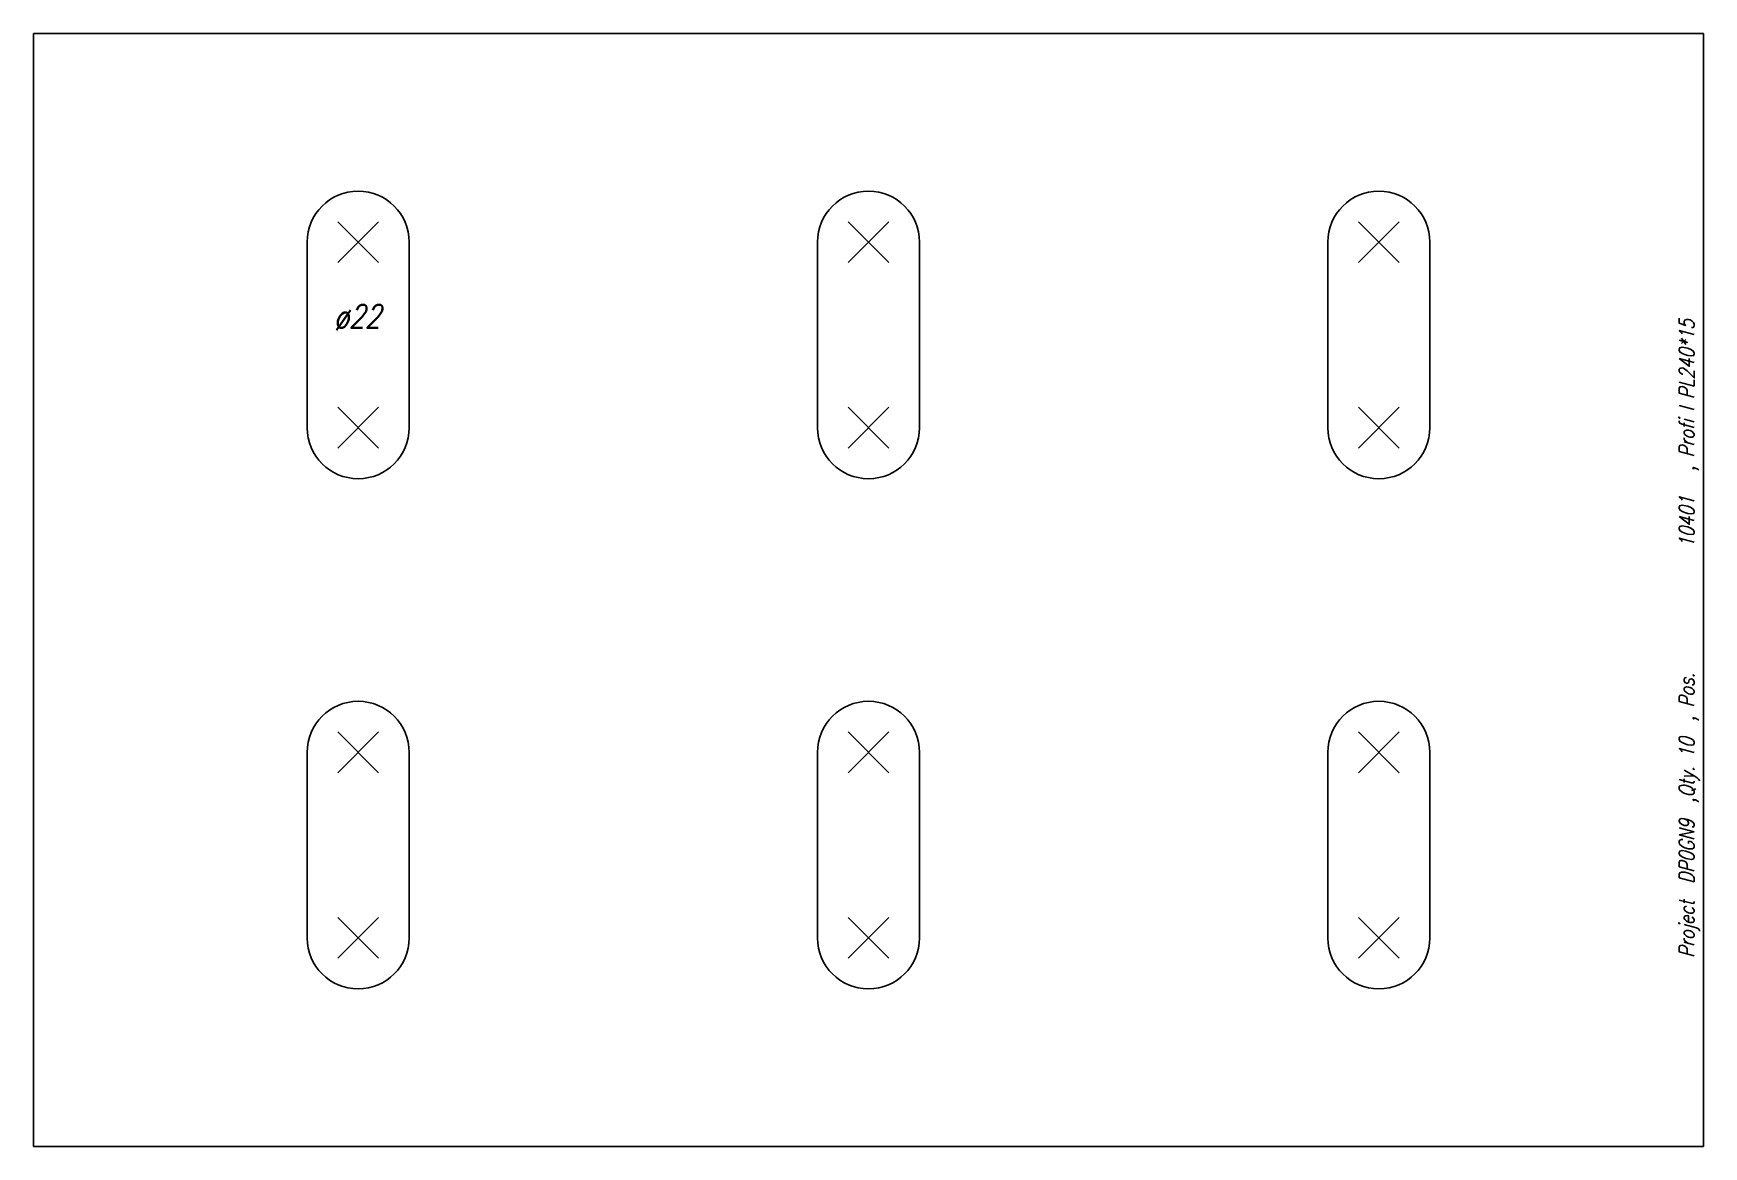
# Model space of a CAD drawing. Extents: x 0 to 360, y -120 to 120.
import ezdxf

# ---------------------------------------------------------------- set-up
doc = ezdxf.new("R2010")
doc.units = 0
doc.header["$LTSCALE"] = 10
for name, color, linetype in [('BEZ_SCHRAUBEN', 7, 'CONTINUOUS'), ('SCHRAUBEN', 7, 'CONTINUOUS'), ('TEILE', 7, 'CONTINUOUS'), ('UNTERSCHRIFT', 7, 'CONTINUOUS')]:
    doc.layers.add(name, color=color, linetype=linetype)
doc.styles.get("Standard").update_dxf_attribs({"font": 'ROMANS'})

msp = doc.modelspace()

# ---------------------------------------------------------------- linework, layer by layer
at = {"layer": 'SCHRAUBEN', "color": 6}
for p, q in [((74.400002, 79.398026), (65.599998, 70.598022)), ((65.599998, 79.398026), (74.400002, 70.598022)), ((184.400009, 79.398026), (175.599991, 70.598022)), ((175.599991, 79.398026), (184.400009, 70.598022)), ((294.399994, 79.398026), (285.600006, 70.598022)), ((285.600006, 79.398026), (294.399994, 70.598022)), ((74.400002, 39.398022), (65.599998, 30.598021)), ((65.599998, 39.398022), (74.400002, 30.598021)), ((184.400009, 39.398022), (175.599991, 30.598021)), ((175.599991, 39.398022), (184.400009, 30.598021)), ((294.399994, 39.398022), (285.600006, 30.598021)), ((285.600006, 39.398022), (294.399994, 30.598021)), ((74.400002, -30.601971), (65.599998, -39.401974)), ((65.599998, -30.601971), (74.400002, -39.401974)), ((184.400009, -30.601971), (175.599991, -39.401974)), ((175.599991, -30.601971), (184.400009, -39.401974)), ((294.399994, -30.601971), (285.600006, -39.401974)), ((285.600006, -30.601971), (294.399994, -39.401974)), ((74.400002, -70.601974), (65.599998, -79.401978)), ((65.599998, -70.601974), (74.400002, -79.401978)), ((184.400009, -70.601974), (175.599991, -79.401978)), ((175.599991, -70.601974), (184.400009, -79.401978)), ((294.399994, -70.601974), (285.600006, -79.401978)), ((285.600006, -70.601974), (294.399994, -79.401978))]:
    msp.add_line(p, q, dxfattribs=at)
at = {"layer": 'SCHRAUBEN', "color": 4}
for p, q in [((59, 74.998024), (59, 34.99802)), ((81, 34.99802), (81, 74.998024)), ((169, 74.998024), (169, 34.99802)), ((191, 34.99802), (191, 74.998024)), ((279, 74.998024), (279, 34.99802)), ((301, 34.99802), (301, 74.998024)), ((59, -35.001972), (59, -75.001976)), ((81, -75.001976), (81, -35.001972)), ((169, -35.001972), (169, -75.001976)), ((191, -75.001976), (191, -35.001972)), ((279, -35.001972), (279, -75.001976)), ((301, -75.001976), (301, -35.001972))]:
    msp.add_line(p, q, dxfattribs=at)
for centre, start, end in [((70, 74.998024), 360, 540), ((180, 74.998024), 360, 540), ((290, 74.998024), 360, 540), ((70, 34.99802), 540, 360), ((180, 34.99802), 540, 360), ((290, 34.99802), 540, 360), ((70, -35.001972), 360, 540), ((180, -35.001972), 360, 540), ((290, -35.001972), 360, 540), ((70, -75.001976), 540, 360), ((180, -75.001976), 540, 360), ((290, -75.001976), 540, 360)]:
    msp.add_arc(centre, 11, start, end, dxfattribs=at)
at = {"layer": 'TEILE', "color": 2}
for p, q in [((0, -120.001976), (0, 120.001976)), ((0, 120.001976), (360, 120.001976)), ((360, 120.001976), (360, -120.001976)), ((360, -120.001976), (0, -120.001976))]:
    msp.add_line(p, q, dxfattribs=at)

# ---------------------------------------------------------------- texts
at = {"layer": 'BEZ_SCHRAUBEN', "color": 2, "oblique": 15, "width": 0.8}
msp.add_text(' ø22', height=5, dxfattribs=at).set_placement((62, 56.498028))
at = {"layer": 'UNTERSCHRIFT', "color": 2, "oblique": 15, "width": 0.8}
for s, p in [('  , Profi l PL240*15', (358, 22.1)), ('10401', (358, 9.099999)), ('Project  DP0GN9  ,Qty. 10  , Pos. ', (358, -79.299995))]:
    msp.add_text(s, height=3.25, rotation=90, dxfattribs=at).set_placement(p)

doc.saveas('drawing.dxf')
